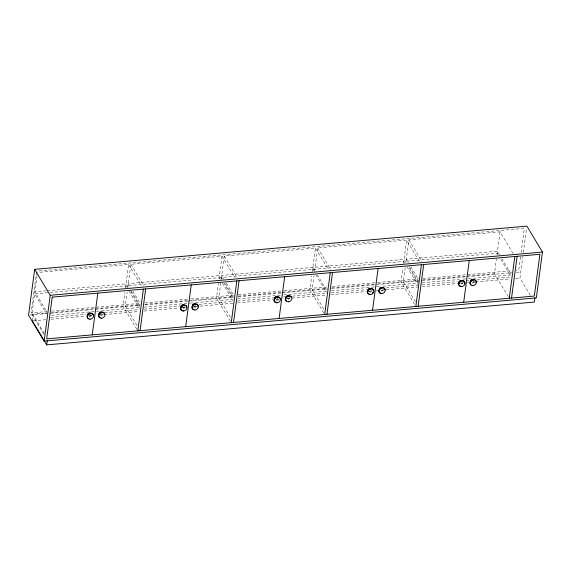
<?xml version="1.0" encoding="UTF-8"?>
<svg xmlns="http://www.w3.org/2000/svg" width="571" height="571" viewBox="0 0 571 571"><rect width="100%" height="100%" fill="white"/><g stroke="black" fill="none" stroke-linecap="round" stroke-linejoin="round"><path stroke-width="0.43" stroke-dasharray="2.85 2.14" d="M36.558 272.046L31.098 312.929L47.086 311.53M43.974 334.399L31.876 314.228L37.101 275.079M32.29 320.881L33.111 314.771L44.352 333.521M136.919 329.381L123.029 306.227L124.885 292.309M125.47 287.955L128.603 264.466L37.45 272.467M136.961 325.449L125.306 306.027L127.169 292.109M127.747 287.755L130.88 264.266L222.033 256.265L235.031 277.927M230.349 321.18L216.459 298.026L218.436 283.23M219.014 278.884L222.033 256.265M230.391 317.24L218.743 297.826L220.713 283.03M221.291 278.684L224.31 256.065L315.463 248.064L328.461 269.719M323.786 312.972L309.889 289.818L311.752 275.9M312.33 271.553L315.463 248.064M323.821 309.039L312.173 289.618L314.029 275.7M314.607 271.353L317.74 247.864L406.616 240.056L419.606 261.718M414.489 304.222L401.042 281.817L402.898 267.899M403.483 263.545L406.616 240.056M415.424 301.788L403.326 281.617L405.296 266.828M513.043 253.517L500.046 231.855L408.893 239.856L405.874 262.482L404.032 259.412L221.726 275.415L224.018 279.233M508.361 296.77L494.472 273.616L496.449 258.827M497.027 254.473L500.046 231.855M520.502 257.064L518.761 270.119L516.098 270.354M521.087 252.717L524.335 228.357L36.672 271.175M530.302 295.314L519.953 278.063L522.772 256.971M523.357 252.56L526.648 227.886M46.372 290.81L34.867 291.824L47.236 312.444M47.257 290.732L126.02 283.816L128.311 287.634M51.533 311.138L140.359 303.337M144.798 302.951L190.1 298.976M190.992 298.897L233.625 295.15M238.071 294.757L283.373 290.782M284.258 290.703L327.783 286.885M332.222 286.492L376.639 282.595M377.531 282.517L418.386 278.926M422.833 278.541L511.659 270.74M31.876 314.228L46.037 312.987M51.347 312.523L94.715 308.711M95.6 308.633L123.029 306.227M125.306 306.027L139.467 304.786M144.777 304.314L189.915 300.353M190.8 300.275L216.459 298.026M218.743 297.826L233.782 296.506M238.207 296.113L309.889 289.818M312.173 289.618L327.276 288.291M331.722 287.905L374.383 284.158M377.938 283.844L401.042 281.817M403.326 281.617L418.365 280.297M422.79 279.911L494.472 273.616M30.07 315.035L49.099 313.365M49.984 313.286L94.401 309.389M95.286 309.311L139.702 305.414M145.027 304.943L187.666 301.202M188.558 301.124L232.968 297.22M238.3 296.756L280.939 293.009M281.824 292.93L327.126 288.955M331.565 288.562L418.622 280.925M422.169 280.611L465.7 276.792M466.586 276.714L511.887 272.731M516.327 272.346L520.773 271.953M51.725 315.263L140.223 307.491L130.602 291.453M144.27 307.141L189.408 303.18M190.293 303.101L194.718 302.709M195.603 302.63L233.653 299.29L224.032 283.252M237.7 298.933L282.838 294.971M283.723 294.893L327.083 291.089L317.462 275.051M331.508 290.703L370.451 287.284M371.336 287.206L379.301 286.506M382.834 286.192L418.236 283.088L408.615 267.05M422.283 282.731L459.455 279.469M462.995 279.155L467.421 278.769M468.306 278.691L511.666 274.879L502.045 258.841M50.569 317.376L85.971 314.271M104.55 312.637L139.067 309.61M143.999 309.175L180.286 305.992M198.865 304.357L232.497 301.409M237.429 300.974L273.716 297.791M283.452 296.934L285.222 296.777M292.302 296.156L325.927 293.201M331.237 292.737L366.639 289.633M386.103 287.92L417.965 285.122M422.012 284.765L457.414 281.66M467.149 280.804L468.919 280.647M476.878 279.947L511.395 276.921M33.182 320.802L45.616 319.71M50.947 319.239L85.586 316.198M89.14 315.891L92.695 315.577M98.026 315.106L103.351 314.642M104.243 314.564L138.889 311.523M144.213 311.052L178.859 308.012M182.413 307.698L185.96 307.391M193.962 306.684L196.624 306.456M200.178 306.142L233.039 303.258M237.486 302.866L273.017 299.746M276.571 299.432L279.233 299.197M287.227 298.497L326.312 295.064M330.752 294.679L366.282 291.56M367.174 291.481L372.499 291.01M376.053 290.696L377.831 290.546M381.385 290.232L417.801 287.035M422.247 286.642L457.778 283.523M461.325 283.209L463.102 283.059M467.549 282.666L469.326 282.509M472.874 282.195L474.651 282.045M475.543 281.967L510.181 278.926M515.513 278.455L519.953 278.063M499.753 255.023L497.462 251.204L406.309 259.213L408.6 263.031M498.112 254.773L497.191 253.246L406.038 261.247L406.959 262.774M500.86 259.355L510.938 276.157M408.893 239.856L421.89 261.518M410.892 266.85L418.222 279.069M409.25 266.593L418.407 281.867M404.675 262.974L403.761 261.447L221.455 277.456L222.376 278.983M406.966 266.793L417.508 284.358M317.74 247.864L330.737 269.519M312.879 267.414L315.171 271.232M312.608 269.448L313.529 270.975M315.82 274.794L326.355 292.359M224.31 256.065L237.308 277.727M226.309 283.052L233.182 294.508M225.124 283.566L233.368 297.313M221.741 279.433L219.45 275.615L128.297 283.616L130.131 286.671M220.099 279.183L219.178 277.656L128.025 285.657L128.946 287.184M222.383 283.002L232.925 300.567M130.88 264.266L143.878 285.928M128.603 264.466L141.594 286.128M132.879 291.253L140.666 304.236M131.237 291.003L139.938 305.514M126.662 287.384L125.748 285.857L34.595 293.858L46.508 313.715M128.953 291.203L139.495 308.768M195.753 305.542A1.82 1.42 -31 0 1 195.532 305.928M195.218 306.27A1.82 1.42 -31 0 1 193.947 306.82M196.331 306.22A2.034 1.592 -31 0 1 194.318 307.655M193.826 307.641A2.034 1.592 -31 0 1 193.391 307.505M184.14 306.927A1.82 1.42 -31 0 1 182.12 307.805M185.061 306.777A2.034 1.592 -31 0 1 181.992 308.511M382.078 289.861A1.82 1.42 -31 0 1 381.264 290.325M383.319 289.369A2.034 1.592 -31 0 1 380.25 291.103M371 290.525A1.82 1.42 -31 0 1 368.98 291.403M371.928 290.368A2.034 1.592 -31 0 1 368.859 292.102M102.102 314.129A1.82 1.42 -31 0 1 100.082 315.014M103.03 313.979A2.034 1.592 -31 0 1 99.961 315.713M90.932 314.749A1.82 1.42 -31 0 1 89.126 316.027M91.51 315.428A2.034 1.592 -31 0 1 88.562 316.712M288.962 297.727A1.82 1.42 -31 0 1 286.949 298.604M289.89 297.57A2.034 1.592 -31 0 1 286.82 299.304M277.791 298.34A1.82 1.42 -31 0 1 276.435 299.525M278.37 299.018A2.034 1.592 -31 0 1 275.429 300.303M473.766 281.132A1.82 1.42 -31 0 1 472.41 282.324M474.472 281.367A2.034 1.592 -31 0 1 471.839 283.23M462.153 282.517A1.82 1.42 -31 0 1 460.569 283.416M463.074 281.931A2.034 1.592 -31 0 1 462.146 283.787A2.034 1.592 -31 0 1 460.005 284.101"/><path stroke-width="0.86" d="M34.667 269.334L28.55 315.171L44.117 341.115L536.333 297.898L542.45 252.068L526.883 226.123L34.667 269.334L50.227 295.278L44.117 341.115M534.934 297.698L534.349 302.066L46.686 344.877L47.272 340.516M92.238 334.877L97.812 293.116M137.818 330.873L143.392 289.119M140.095 330.673L145.669 288.912M185.675 326.676L191.242 284.915M231.248 322.672L236.822 280.911M233.525 322.472L239.099 280.711M279.105 318.468L284.672 276.714M324.678 314.471L330.252 272.71M326.955 314.271L332.529 272.51M372.535 310.267L378.102 268.506M415.831 306.463L421.405 264.708M418.108 306.263L423.682 264.509M463.688 302.266L469.255 260.504M509.261 298.262L514.835 256.507M511.537 298.062L517.112 256.3M50.227 295.278L542.45 252.068M32.29 320.881L46.686 344.877M192.805 306.477A1.82 1.42 -31 0 1 193.091 304.322A1.82 1.42 -31 0 1 195.51 304.107M192.634 306.548A2.034 1.592 -31 0 1 192.755 305.663M192.998 305.235A2.034 1.592 -31 0 1 193.355 304.85M193.783 304.543A2.034 1.592 -31 0 1 194.268 304.336M193.776 309.339A3.298 2.577 -31 0 1 192.034 306.135A3.298 2.577 -31 0 1 196.096 303.843A3.298 2.577 -31 0 1 197.83 307.048M181.178 307.191A1.82 1.42 -31 0 1 181.885 305.171A1.82 1.42 -31 0 1 184.112 305.107M181.243 307.548A2.034 1.592 -31 0 1 181.235 307.112M181.607 306.234A2.034 1.592 -31 0 1 182.877 305.335M181.671 310.124A3.298 2.577 -31 0 1 182.306 305.328A3.298 2.577 -31 0 1 186.638 307.319M183.17 310.36A3.298 2.577 -31 0 1 182.377 310.339M379.437 289.782A1.82 1.42 -31 0 1 379.951 287.912A1.82 1.42 -31 0 1 382.049 287.491M379.615 289.254A2.034 1.592 -31 0 1 382.12 287.841M380.636 292.93A3.298 2.577 -31 0 1 378.801 289.968A3.298 2.577 -31 0 1 382.434 287.399A3.298 2.577 -31 0 1 384.897 289.911M368.038 290.782A1.82 1.42 -31 0 1 368.745 288.769A1.82 1.42 -31 0 1 370.972 288.705M368.224 290.254A2.034 1.592 -31 0 1 370.236 288.826M369.237 293.937A3.298 2.577 -31 0 1 367.41 290.974A3.298 2.577 -31 0 1 371.036 288.398A3.298 2.577 -31 0 1 373.498 290.91M372.899 292.338A3.298 2.577 -31 0 1 372.335 292.952M99.019 314.036A1.82 1.42 -31 0 1 99.846 312.373A1.82 1.42 -31 0 1 101.752 312.094M99.325 313.864A2.034 1.592 -31 0 1 99.568 313.436M99.918 313.051A2.034 1.592 -31 0 1 100.353 312.744M100.839 312.537A2.034 1.592 -31 0 1 101.831 312.451M100.339 317.54A3.298 2.577 -31 0 1 98.512 314.578A3.298 2.577 -31 0 1 102.138 312.009A3.298 2.577 -31 0 1 104.6 314.521M87.627 315.035A1.82 1.42 -31 0 1 88.448 313.379A1.82 1.42 -31 0 1 90.361 313.101M87.927 314.864A2.034 1.592 -31 0 1 89.947 313.436M88.948 318.539A3.298 2.577 -31 0 1 88.177 314.029A3.298 2.577 -31 0 1 93.201 314.814M285.878 297.634A1.82 1.42 -31 0 1 287.12 295.735A1.82 1.42 -31 0 1 289.169 296.199M286.057 297.905A2.034 1.592 -31 0 1 287.698 296.128M288.205 296.028A2.034 1.592 -31 0 1 288.69 296.042M286.492 300.924A3.298 2.577 -31 0 1 286.77 296.356A3.298 2.577 -31 0 1 291.453 297.405M274.608 298.983A1.82 1.42 -31 0 1 275.515 296.841A1.82 1.42 -31 0 1 277.77 297.198A2.034 1.592 -31 0 0 275.386 297.648M274.665 298.904A2.034 1.592 -31 0 1 275.036 298.026M275.807 302.138A3.298 2.577 -31 0 1 275.036 297.619A3.298 2.577 -31 0 1 280.061 298.405M470.583 281.781A1.82 1.42 -31 0 1 471.104 279.911A1.82 1.42 -31 0 1 473.202 279.483M470.64 281.703A2.034 1.592 -31 0 1 473.273 279.84M471.075 284.722A3.298 2.577 -31 0 1 470.29 281.26A3.298 2.577 -31 0 1 474.351 279.483A3.298 2.577 -31 0 1 475.843 282.638M459.419 283.073A1.82 1.42 -31 0 1 459.712 280.911A1.82 1.42 -31 0 1 462.125 280.696M459.255 283.137A2.034 1.592 -31 0 1 459.37 282.252M459.619 281.824A2.034 1.592 -31 0 1 459.969 281.446M460.404 281.139A2.034 1.592 -31 0 1 460.89 280.925M459.098 285.336A3.298 2.577 -31 0 1 461.104 280.575A3.298 2.577 -31 0 1 464.451 283.637M460.39 285.928A3.298 2.577 -31 0 1 459.684 285.721M52.239 297.12L46.665 338.874L534.328 296.064L539.902 254.302L52.239 297.12M194.954 310.01A3.298 2.577 -31 0 0 198.194 305.621A3.298 2.577 -31 0 0 192.82 306.092A3.298 2.577 -31 0 0 194.954 310.01M183.555 311.009A3.298 2.577 -31 0 0 186.796 306.62A3.298 2.577 -31 0 0 181.428 307.091A3.298 2.577 -31 0 0 183.555 311.009M381.813 293.608A3.298 2.577 -31 0 0 385.054 289.212A3.298 2.577 -31 0 0 379.679 289.683A3.298 2.577 -31 0 0 381.813 293.608M370.422 294.607A3.298 2.577 -31 0 0 373.662 290.211A3.298 2.577 -31 0 0 368.288 290.682A3.298 2.577 -31 0 0 370.422 294.607M101.524 318.211A3.298 2.577 -31 0 0 104.764 313.822A3.298 2.577 -31 0 0 99.39 314.293A3.298 2.577 -31 0 0 101.524 318.211M90.125 319.218A3.298 2.577 -31 0 0 93.366 314.821A3.298 2.577 -31 0 0 87.998 315.292A3.298 2.577 -31 0 0 90.125 319.218M288.384 301.809A3.298 2.577 -31 0 0 291.624 297.412A3.298 2.577 -31 0 0 286.249 297.884A3.298 2.577 -31 0 0 288.384 301.809M276.992 302.808A3.298 2.577 -31 0 0 280.233 298.412A3.298 2.577 -31 0 0 274.858 298.89A3.298 2.577 -31 0 0 276.992 302.808M472.966 285.6A3.298 2.577 -31 0 0 476.207 281.21A3.298 2.577 -31 0 0 470.832 281.681A3.298 2.577 -31 0 0 472.966 285.6M461.568 286.606A3.298 2.577 -31 0 0 464.808 282.21A3.298 2.577 -31 0 0 459.441 282.681A3.298 2.577 -31 0 0 461.568 286.606"/></g></svg>
